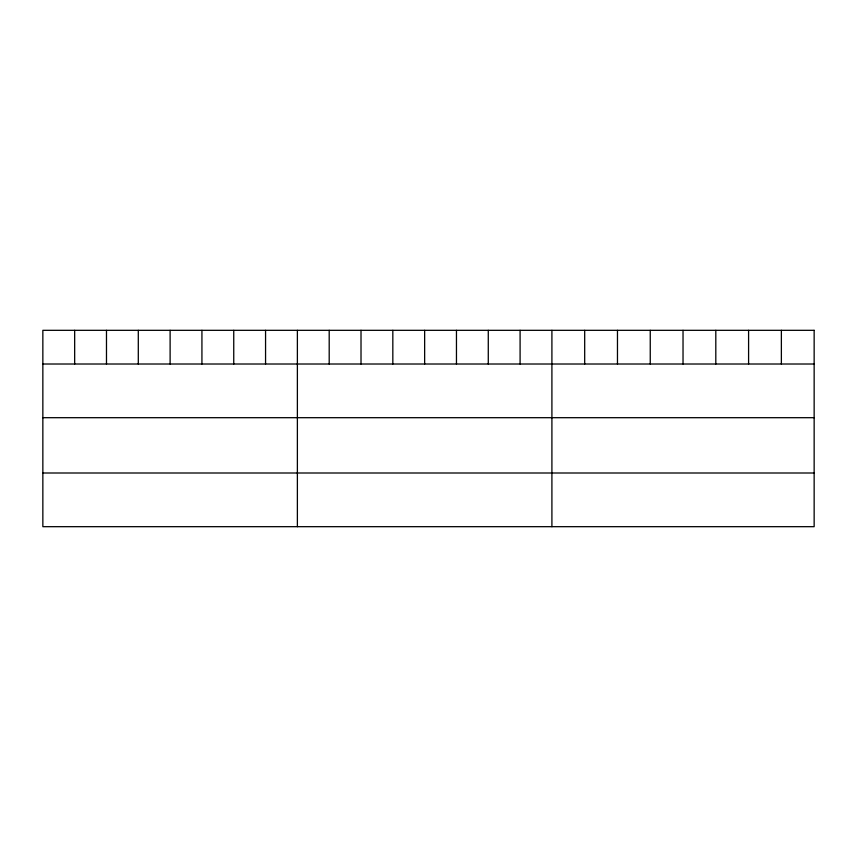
<?xml version="1.0" encoding="UTF-8"?>
<svg xmlns="http://www.w3.org/2000/svg" width="857" height="857" viewBox="0 0 857 857"><rect width="100%" height="100%" fill="white"/><g stroke="black" fill="none" stroke-linecap="round" stroke-linejoin="round"><path stroke-width="1.29" d="M42.85 364.011L814.15 364.011M42.85 417.691L814.15 417.691M42.85 473L814.15 473M781.37 330.32L781.37 364.011M748.589 330.32L748.589 364.011M715.809 330.32L715.809 364.011M683.029 330.32L683.029 364.011M650.249 330.32L650.249 364.011M617.468 330.32L617.468 364.011M584.688 330.32L584.688 364.011M551.908 330.32L551.908 526.68M520.092 330.32L520.092 364.011M488.276 330.32L488.276 364.011M456.46 330.32L456.46 364.011M424.644 330.32L424.644 364.011M392.827 330.32L392.827 364.011M361.011 330.32L361.011 364.011M329.195 330.32L329.195 364.011M297.379 330.32L297.379 526.68M265.563 330.32L265.563 364.011M233.747 330.32L233.747 364.011M201.931 330.32L201.931 364.011M170.115 330.32L170.115 364.011M138.298 330.32L138.298 364.011M106.482 330.32L106.482 364.011M74.666 330.32L74.666 364.011M814.15 330.32L42.85 330.32L42.85 526.68L814.15 526.68L814.15 330.32"/></g></svg>
